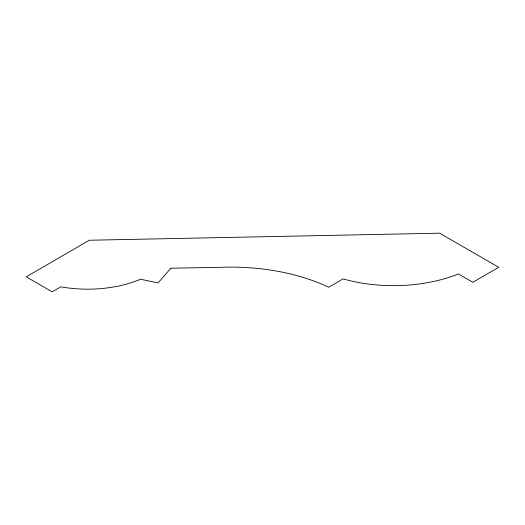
<?xml version="1.0" encoding="UTF-8"?>
<svg xmlns="http://www.w3.org/2000/svg" width="525" height="525" viewBox="0 0 525 525"><rect width="100%" height="100%" fill="white"/><g stroke="black" fill="none" stroke-linecap="round" stroke-linejoin="round"><path stroke-width="0.79" d="M170.874 268.203L158.091 282.923L140.588 279.241A90.018 51.968 0 0 1 60.834 286.821L52.185 291.815L26.25 276.839L89.289 240.247L439.642 233.185L498.75 267.31L472.815 282.286L458.404 273.971A114.312 65.999 0 0 1 343.081 278.906L328.67 287.221A153.733 88.758 0 0 0 219.312 267.382L170.874 268.203"/></g></svg>
